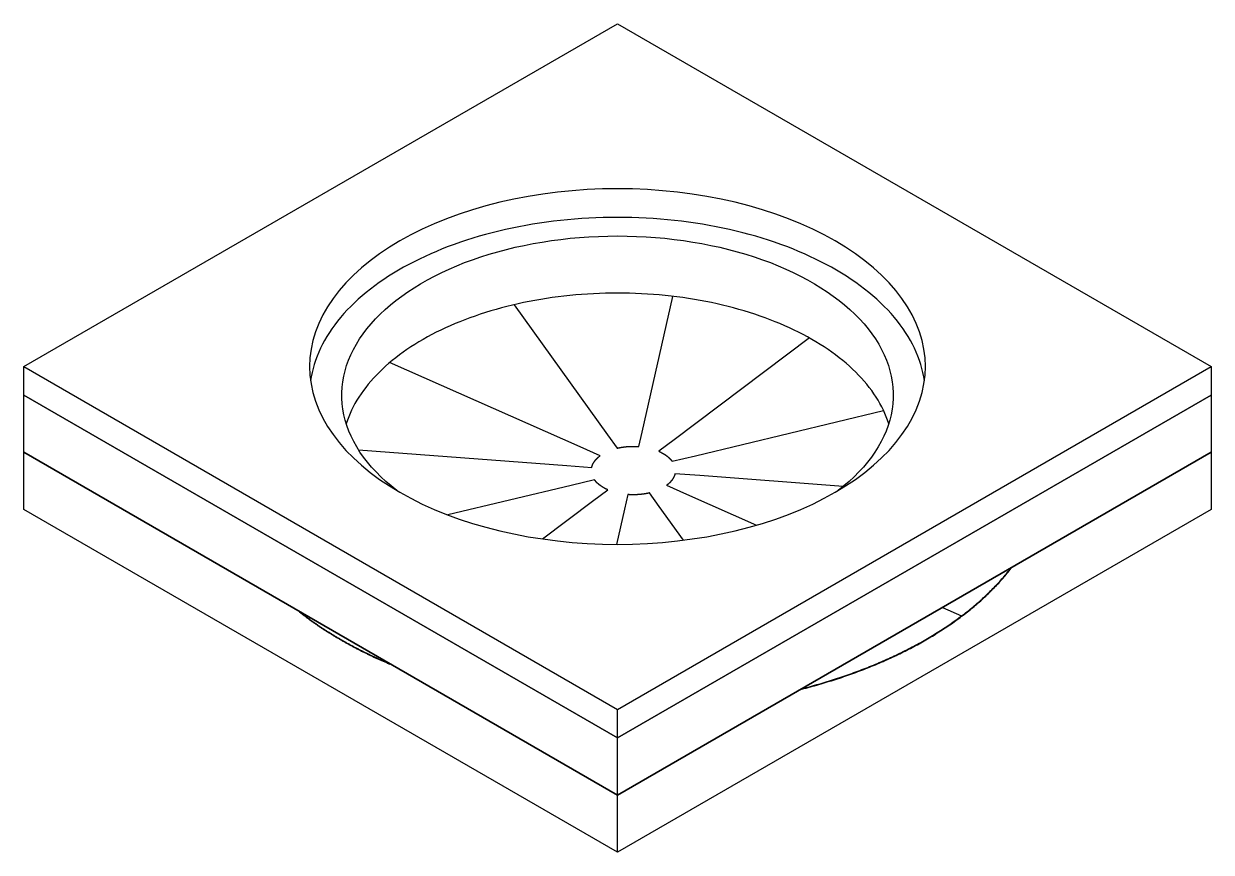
# Model space of a CAD drawing. Extents: x 1 to 11, y 0.5 to 3.9.
# Drawn here: x 8.902 to 11.023, y 0.824 to 2.304 of the extents above; entities that cross this region are included whole.
import ezdxf

# ---------------------------------------------------------------- set-up
doc = ezdxf.new("R2010")
doc.units = 0
doc.layers.get('0').update_dxf_attribs({"linetype": 'CONTINUOUS'})

msp = doc.modelspace()

# ---------------------------------------------------------------- linework, layer by layer
at = {"color": 0, "linetype": 'CONTINUOUS', "extrusion": (1e-16, 0.816497, 0.57735)}
for p, q in [((8.902, 1.6918), (9.9626, 2.3042)), ((9.9626, 2.3042), (11.0233, 1.6918)), ((10.0065, 1.5747), (10.0617, 1.8172)), ((9.7781, 1.8023), (9.945, 1.57)), ((10.3054, 1.7429), (10.0639, 1.561)), ((9.8957, 1.5482), (9.5556, 1.6988)), ((8.902, 1.6918), (9.9626, 1.0794)), ((8.902, 1.6408), (8.902, 1.6918)), ((9.9626, 1.0794), (11.0233, 1.6918)), ((11.0233, 1.6918), (11.0233, 1.6408)), ((8.902, 1.6408), (9.9626, 1.0284)), ((8.902, 1.5387), (8.902, 1.6408)), ((9.9626, 1.0284), (8.902, 1.6408)), ((9.9626, 1.0284), (11.0233, 1.6408)), ((11.0233, 1.6408), (9.9626, 1.0284)), ((11.0233, 1.6408), (11.0233, 1.5387)), ((10.1018, 1.5326), (10.438, 1.6131)), ((9.945, 1.57), (9.9622, 1.546)), ((10.0007, 1.549), (10.0065, 1.5747)), ((10.0639, 1.561), (10.0366, 1.5404)), ((9.9626, 0.9263), (8.902, 1.5387)), ((8.902, 1.5387), (9.9626, 0.9263)), ((8.902, 1.4366), (8.902, 1.5387)), ((9.5, 1.5433), (9.8719, 1.5151)), ((9.9314, 1.5324), (9.8957, 1.5482)), ((11.0233, 1.5387), (9.9626, 0.9263)), ((9.9626, 0.9263), (11.0233, 1.5387)), ((10.0602, 1.5226), (10.1018, 1.5326)), ((11.0233, 1.5387), (11.0233, 1.4366)), ((9.8719, 1.5151), (9.9166, 1.5117)), ((9.9216, 1.4894), (9.8801, 1.4795)), ((10.1099, 1.497), (10.0653, 1.5004)), ((10.366, 1.4776), (10.1099, 1.497)), ((9.8801, 1.4795), (9.6597, 1.4267)), ((9.9179, 1.4511), (9.9453, 1.4717)), ((10.0369, 1.442), (10.0196, 1.466)), ((10.0504, 1.4797), (10.0861, 1.4639)), ((10.0861, 1.4639), (10.2112, 1.4085)), ((9.8286, 1.3838), (9.9179, 1.4511)), ((9.9812, 1.4631), (9.9753, 1.4373)), ((9.9626, 0.8243), (8.902, 1.4366)), ((9.9753, 1.4373), (9.9609, 1.3742)), ((11.0233, 1.4366), (9.9626, 0.8243)), ((10.0803, 1.3816), (10.0369, 1.442)), ((10.5432, 1.2615), (10.5773, 1.2464)), ((10.5773, 1.2456), (10.5773, 1.2464)), ((9.5413, 1.1675), (9.5429, 1.1687)), ((9.5413, 1.1667), (9.5413, 1.1675)), ((9.9626, 1.0284), (9.9626, 1.0794)), ((9.9626, 0.9263), (9.9626, 1.0284)), ((9.9626, 0.8243), (9.9626, 0.9263))]:
    msp.add_line(p, q, dxfattribs=at)
at = {"color": 0, "linetype": 'CONTINUOUS'}
for points in [[(10.3515, 1.4672, 0), (10.3702, 1.4785, 0), (10.3878, 1.4903, 0), (10.4044, 1.5026, 0), (10.4199, 1.5154, 0), (10.4344, 1.5285, 0), (10.4477, 1.5421, 0), (10.4598, 1.556, 0), (10.4708, 1.5703, 0), (10.4805, 1.5848, 0), (10.489, 1.5996, 0), (10.4962, 1.6146, 0), (10.5021, 1.6298, 0), (10.5067, 1.6452, 0), (10.51, 1.6607, 0), (10.512, 1.6762, 0), (10.5126, 1.6918, 0), (10.512, 1.7074, 0), (10.51, 1.7229, 0), (10.5067, 1.7384, 0), (10.5021, 1.7537, 0), (10.4962, 1.7689, 0), (10.489, 1.784, 0), (10.4805, 1.7988, 0), (10.4708, 1.8133, 0), (10.4598, 1.8276, 0), (10.4477, 1.8415, 0), (10.4344, 1.855, 0), (10.4199, 1.8682, 0), (10.4044, 1.8809, 0), (10.3878, 1.8932, 0), (10.3702, 1.905, 0), (10.3515, 1.9163, 0), (10.332, 1.9271, 0), (10.3116, 1.9372, 0), (10.2903, 1.9468, 0), (10.2682, 1.9558, 0), (10.2454, 1.9642, 0), (10.2219, 1.9718, 0), (10.1978, 1.9788, 0), (10.1731, 1.9852, 0), (10.1479, 1.9908, 0), (10.1223, 1.9957, 0), (10.0963, 1.9998, 0), (10.0699, 2.0032, 0), (10.0433, 2.0059, 0), (10.0165, 2.0078, 0), (9.9896, 2.009, 0), (9.9626, 2.0093, 0), (9.9357, 2.009, 0), (9.9087, 2.0078, 0), (9.8819, 2.0059, 0), (9.8553, 2.0032, 0), (9.829, 1.9998, 0), (9.803, 1.9957, 0), (9.7774, 1.9908, 0), (9.7522, 1.9852, 0), (9.7275, 1.9788, 0), (9.7034, 1.9718, 0), (9.6799, 1.9642, 0), (9.6571, 1.9558, 0), (9.635, 1.9468, 0), (9.6137, 1.9372, 0), (9.5933, 1.9271, 0), (9.5737, 1.9163, 0), (9.5551, 1.905, 0), (9.5375, 1.8932, 0), (9.5209, 1.8809, 0), (9.5053, 1.8682, 0), (9.4909, 1.855, 0), (9.4776, 1.8415, 0), (9.4654, 1.8276, 0), (9.4545, 1.8133, 0), (9.4448, 1.7988, 0), (9.4363, 1.784, 0), (9.4291, 1.7689, 0), (9.4232, 1.7537, 0), (9.4186, 1.7384, 0), (9.4153, 1.7229, 0), (9.4133, 1.7074, 0), (9.4126, 1.6918, 0), (9.4133, 1.6762, 0), (9.4153, 1.6607, 0), (9.4186, 1.6452, 0), (9.4232, 1.6298, 0), (9.4291, 1.6146, 0), (9.4363, 1.5996, 0), (9.4448, 1.5848, 0), (9.4545, 1.5703, 0), (9.4654, 1.556, 0), (9.4776, 1.5421, 0), (9.4909, 1.5285, 0), (9.5053, 1.5154, 0), (9.5209, 1.5026, 0), (9.5375, 1.4903, 0), (9.5551, 1.4785, 0), (9.5737, 1.4672, 0), (9.5933, 1.4565, 0), (9.6137, 1.4463, 0), (9.635, 1.4367, 0), (9.6571, 1.4278, 0), (9.6799, 1.4194, 0), (9.7034, 1.4117, 0), (9.7275, 1.4047, 0), (9.7522, 1.3984, 0), (9.7774, 1.3928, 0), (9.803, 1.3879, 0), (9.829, 1.3838, 0), (9.8553, 1.3803, 0), (9.8819, 1.3777, 0), (9.9087, 1.3758, 0), (9.9357, 1.3746, 0), (9.9626, 1.3742, 0), (9.9896, 1.3746, 0), (10.0165, 1.3758, 0), (10.0433, 1.3777, 0), (10.0699, 1.3803, 0), (10.0963, 1.3838, 0), (10.1223, 1.3879, 0), (10.1479, 1.3928, 0), (10.1731, 1.3984, 0), (10.1978, 1.4047, 0), (10.2219, 1.4117, 0), (10.2454, 1.4194, 0), (10.2682, 1.4278, 0), (10.2903, 1.4367, 0), (10.3116, 1.4463, 0), (10.332, 1.4565, 0), (10.3515, 1.4672, 0)], [(10.5109, 1.6663, 0), (10.5097, 1.6736, 0), (10.5082, 1.681, 0), (10.5064, 1.6883, 0), (10.5044, 1.6956, 0), (10.502, 1.7029, 0), (10.4994, 1.7101, 0), (10.4964, 1.7173, 0), (10.4932, 1.7245, 0), (10.4897, 1.7316, 0), (10.4859, 1.7386, 0), (10.4818, 1.7456, 0), (10.4774, 1.7526, 0), (10.4728, 1.7595, 0), (10.4678, 1.7663, 0), (10.4626, 1.7731, 0), (10.4572, 1.7797, 0), (10.4514, 1.7864, 0), (10.4454, 1.7929, 0), (10.4391, 1.7993, 0), (10.4326, 1.8057, 0), (10.4258, 1.812, 0), (10.4188, 1.8181, 0), (10.4115, 1.8242, 0), (10.404, 1.8302, 0), (10.3963, 1.8361, 0), (10.3883, 1.8419, 0), (10.38, 1.8475, 0), (10.3716, 1.8531, 0), (10.3629, 1.8585, 0), (10.354, 1.8639, 0), (10.3449, 1.8691, 0), (10.3356, 1.8741, 0), (10.3261, 1.8791, 0), (10.3164, 1.8839, 0), (10.3065, 1.8886, 0), (10.2964, 1.8932, 0), (10.2861, 1.8976, 0), (10.2757, 1.9019, 0), (10.265, 1.906, 0), (10.2543, 1.91, 0), (10.2433, 1.9138, 0), (10.2322, 1.9175, 0), (10.221, 1.9211, 0), (10.2096, 1.9245, 0), (10.1981, 1.9277, 0), (10.1865, 1.9308, 0), (10.1747, 1.9337, 0), (10.1629, 1.9365, 0), (10.1509, 1.9391, 0), (10.1388, 1.9416, 0), (10.1266, 1.9439, 0), (10.1143, 1.946, 0), (10.102, 1.9479, 0), (10.0896, 1.9497, 0), (10.0771, 1.9513, 0), (10.0645, 1.9528, 0), (10.0519, 1.9541, 0), (10.0392, 1.9552, 0), (10.0265, 1.9562, 0), (10.0138, 1.9569, 0), (10.001, 1.9575, 0), (9.9882, 1.958, 0), (9.9754, 1.9582, 0), (9.9626, 1.9583, 0), (9.9498, 1.9582, 0), (9.937, 1.958, 0), (9.9242, 1.9575, 0), (9.9115, 1.9569, 0), (9.8987, 1.9562, 0), (9.886, 1.9552, 0), (9.8734, 1.9541, 0), (9.8608, 1.9528, 0), (9.8482, 1.9513, 0), (9.8357, 1.9497, 0), (9.8233, 1.9479, 0), (9.8109, 1.946, 0), (9.7987, 1.9439, 0), (9.7865, 1.9416, 0), (9.7744, 1.9391, 0), (9.7624, 1.9365, 0), (9.7506, 1.9337, 0), (9.7388, 1.9308, 0), (9.7271, 1.9277, 0), (9.7156, 1.9245, 0), (9.7043, 1.9211, 0), (9.693, 1.9175, 0), (9.6819, 1.9138, 0), (9.671, 1.91, 0), (9.6602, 1.906, 0), (9.6496, 1.9019, 0), (9.6392, 1.8976, 0), (9.6289, 1.8932, 0), (9.6188, 1.8886, 0), (9.6089, 1.8839, 0), (9.5992, 1.8791, 0), (9.5897, 1.8741, 0), (9.5804, 1.8691, 0), (9.5713, 1.8639, 0), (9.5624, 1.8585, 0), (9.5537, 1.8531, 0), (9.5452, 1.8475, 0), (9.537, 1.8419, 0), (9.529, 1.8361, 0), (9.5213, 1.8302, 0), (9.5137, 1.8242, 0), (9.5065, 1.8181, 0), (9.4994, 1.812, 0), (9.4926, 1.8057, 0), (9.4861, 1.7993, 0), (9.4799, 1.7929, 0), (9.4739, 1.7864, 0), (9.4681, 1.7797, 0), (9.4627, 1.7731, 0), (9.4574, 1.7663, 0), (9.4525, 1.7595, 0), (9.4479, 1.7526, 0), (9.4435, 1.7456, 0), (9.4394, 1.7386, 0), (9.4356, 1.7316, 0), (9.4321, 1.7245, 0), (9.4289, 1.7173, 0), (9.4259, 1.7101, 0), (9.4233, 1.7029, 0), (9.4209, 1.6956, 0), (9.4188, 1.6883, 0), (9.4171, 1.681, 0), (9.4156, 1.6736, 0), (9.4144, 1.6663, 0)], [(9.5682, 1.4705, 0), (9.5582, 1.4785, 0), (9.5488, 1.4866, 0), (9.5398, 1.495, 0), (9.5313, 1.5035, 0), (9.5233, 1.5122, 0), (9.5159, 1.5211, 0), (9.509, 1.53, 0), (9.5026, 1.5392, 0), (9.4968, 1.5484, 0), (9.4916, 1.5577, 0), (9.4869, 1.5672, 0), (9.4828, 1.5767, 0), (9.4792, 1.5863, 0), (9.4763, 1.596, 0), (9.4739, 1.6058, 0), (9.4721, 1.6155, 0), (9.4709, 1.6254, 0), (9.4702, 1.6352, 0), (9.4702, 1.645, 0), (9.4707, 1.6548, 0), (9.4719, 1.6646, 0), (9.4736, 1.6744, 0), (9.4759, 1.6842, 0), (9.4788, 1.6939, 0), (9.4823, 1.7035, 0), (9.4863, 1.713, 0), (9.4909, 1.7225, 0), (9.4961, 1.7318, 0), (9.5018, 1.7411, 0), (9.5081, 1.7502, 0), (9.5149, 1.7592, 0), (9.5223, 1.7681, 0), (9.5302, 1.7768, 0), (9.5386, 1.7854, 0), (9.5475, 1.7937, 0), (9.5569, 1.8019, 0), (9.5668, 1.8099, 0), (9.5772, 1.8177, 0), (9.588, 1.8253, 0), (9.5993, 1.8327, 0), (9.611, 1.8398, 0), (9.6231, 1.8467, 0), (9.6357, 1.8534, 0), (9.6486, 1.8598, 0), (9.6619, 1.8659, 0), (9.6755, 1.8718, 0), (9.6895, 1.8774, 0), (9.7039, 1.8827, 0), (9.7185, 1.8877, 0), (9.7334, 1.8924, 0), (9.7486, 1.8969, 0), (9.7641, 1.901, 0), (9.7798, 1.9048, 0), (9.7957, 1.9083, 0), (9.8118, 1.9114, 0), (9.8281, 1.9143, 0), (9.8446, 1.9168, 0), (9.8612, 1.919, 0), (9.8779, 1.9209, 0), (9.8947, 1.9224, 0), (9.9116, 1.9236, 0), (9.9286, 1.9244, 0), (9.9456, 1.9249, 0), (9.9626, 1.9251, 0), (9.9797, 1.9249, 0), (9.9967, 1.9244, 0), (10.0136, 1.9236, 0), (10.0305, 1.9224, 0), (10.0474, 1.9209, 0), (10.0641, 1.919, 0), (10.0807, 1.9168, 0), (10.0971, 1.9143, 0), (10.1134, 1.9114, 0), (10.1295, 1.9083, 0), (10.1455, 1.9048, 0), (10.1612, 1.901, 0), (10.1766, 1.8969, 0), (10.1918, 1.8924, 0), (10.2068, 1.8877, 0), (10.2214, 1.8827, 0), (10.2357, 1.8774, 0), (10.2497, 1.8718, 0), (10.2634, 1.8659, 0), (10.2767, 1.8598, 0), (10.2896, 1.8534, 0), (10.3022, 1.8467, 0), (10.3143, 1.8398, 0), (10.326, 1.8327, 0), (10.3373, 1.8253, 0), (10.3481, 1.8177, 0), (10.3585, 1.8099, 0), (10.3684, 1.8019, 0), (10.3778, 1.7937, 0), (10.3867, 1.7854, 0), (10.3951, 1.7768, 0), (10.403, 1.7681, 0), (10.4103, 1.7592, 0), (10.4172, 1.7502, 0), (10.4234, 1.7411, 0), (10.4292, 1.7318, 0), (10.4344, 1.7225, 0), (10.439, 1.713, 0), (10.443, 1.7035, 0), (10.4465, 1.6939, 0), (10.4494, 1.6842, 0), (10.4517, 1.6744, 0), (10.4534, 1.6646, 0), (10.4545, 1.6548, 0), (10.4551, 1.645, 0), (10.455, 1.6352, 0), (10.4544, 1.6254, 0), (10.4532, 1.6155, 0), (10.4514, 1.6058, 0), (10.449, 1.596, 0), (10.446, 1.5863, 0), (10.4425, 1.5767, 0), (10.4384, 1.5672, 0), (10.4337, 1.5577, 0), (10.4284, 1.5484, 0), (10.4226, 1.5392, 0), (10.4163, 1.53, 0), (10.4094, 1.5211, 0), (10.4019, 1.5122, 0), (10.394, 1.5035, 0), (10.3855, 1.495, 0), (10.3765, 1.4866, 0), (10.367, 1.4785, 0), (10.3571, 1.4705, 0)], [(10.4471, 1.5897, 0), (10.4451, 1.5958, 0), (10.4428, 1.6018, 0), (10.4404, 1.6078, 0), (10.4376, 1.6138, 0), (10.4347, 1.6198, 0), (10.4315, 1.6257, 0), (10.4282, 1.6315, 0), (10.4246, 1.6373, 0), (10.4207, 1.6431, 0), (10.4167, 1.6488, 0), (10.4125, 1.6545, 0), (10.408, 1.6601, 0), (10.4033, 1.6657, 0), (10.3984, 1.6711, 0), (10.3933, 1.6766, 0), (10.3881, 1.682, 0), (10.3826, 1.6873, 0), (10.3769, 1.6925, 0), (10.371, 1.6977, 0), (10.3649, 1.7027, 0), (10.3587, 1.7077, 0), (10.3522, 1.7127, 0), (10.3456, 1.7175, 0), (10.3387, 1.7223, 0), (10.3317, 1.7269, 0), (10.3246, 1.7315, 0), (10.3172, 1.736, 0), (10.3097, 1.7404, 0), (10.3021, 1.7447, 0), (10.2942, 1.7489, 0), (10.2862, 1.753, 0), (10.2781, 1.7571, 0), (10.2698, 1.761, 0), (10.2614, 1.7648, 0), (10.2528, 1.7685, 0), (10.2441, 1.772, 0), (10.2352, 1.7755, 0), (10.2263, 1.7789, 0), (10.2172, 1.7821, 0), (10.2079, 1.7853, 0), (10.1986, 1.7883, 0), (10.1892, 1.7912, 0), (10.1796, 1.794, 0), (10.17, 1.7966, 0), (10.1602, 1.7992, 0), (10.1504, 1.8016, 0), (10.1404, 1.8039, 0), (10.1304, 1.806, 0), (10.1203, 1.8081, 0), (10.1101, 1.81, 0), (10.0999, 1.8118, 0), (10.0896, 1.8134, 0), (10.0792, 1.815, 0), (10.0688, 1.8164, 0), (10.0583, 1.8176, 0), (10.0478, 1.8188, 0), (10.0372, 1.8198, 0), (10.0267, 1.8206, 0), (10.016, 1.8214, 0), (10.0054, 1.822, 0), (9.9947, 1.8224, 0), (9.984, 1.8228, 0), (9.9733, 1.823, 0), (9.9626, 1.823, 0), (9.9519, 1.823, 0), (9.9413, 1.8228, 0), (9.9306, 1.8224, 0), (9.9199, 1.822, 0), (9.9093, 1.8214, 0), (9.8986, 1.8206, 0), (9.888, 1.8198, 0), (9.8775, 1.8188, 0), (9.867, 1.8176, 0), (9.8565, 1.8164, 0), (9.8461, 1.815, 0), (9.8357, 1.8134, 0), (9.8254, 1.8118, 0), (9.8151, 1.81, 0), (9.805, 1.8081, 0), (9.7949, 1.806, 0), (9.7849, 1.8039, 0), (9.7749, 1.8016, 0), (9.7651, 1.7992, 0), (9.7553, 1.7966, 0), (9.7457, 1.794, 0), (9.7361, 1.7912, 0), (9.7267, 1.7883, 0), (9.7173, 1.7853, 0), (9.7081, 1.7821, 0), (9.699, 1.7789, 0), (9.69, 1.7755, 0), (9.6812, 1.772, 0), (9.6725, 1.7685, 0), (9.6639, 1.7648, 0), (9.6555, 1.761, 0), (9.6472, 1.7571, 0), (9.639, 1.753, 0), (9.6311, 1.7489, 0), (9.6232, 1.7447, 0), (9.6156, 1.7404, 0), (9.608, 1.736, 0), (9.6007, 1.7315, 0), (9.5935, 1.7269, 0), (9.5865, 1.7223, 0), (9.5797, 1.7175, 0), (9.5731, 1.7127, 0), (9.5666, 1.7077, 0), (9.5604, 1.7027, 0), (9.5543, 1.6977, 0), (9.5484, 1.6925, 0), (9.5427, 1.6873, 0), (9.5372, 1.682, 0), (9.5319, 1.6766, 0), (9.5268, 1.6711, 0), (9.522, 1.6657, 0), (9.5173, 1.6601, 0), (9.5128, 1.6545, 0), (9.5086, 1.6488, 0), (9.5045, 1.6431, 0), (9.5007, 1.6373, 0), (9.4971, 1.6315, 0), (9.4937, 1.6257, 0), (9.4906, 1.6198, 0), (9.4876, 1.6138, 0), (9.4849, 1.6078, 0), (9.4824, 1.6018, 0), (9.4802, 1.5958, 0), (9.4781, 1.5897, 0)], [(9.9622, 1.546, 0), (9.9625, 1.5461, 0), (9.9628, 1.5462, 0), (9.9631, 1.5462, 0), (9.9633, 1.5463, 0), (9.9636, 1.5464, 0), (9.9639, 1.5464, 0), (9.9642, 1.5465, 0), (9.9645, 1.5466, 0), (9.9648, 1.5466, 0), (9.965, 1.5467, 0), (9.9653, 1.5467, 0), (9.9656, 1.5468, 0), (9.9659, 1.5469, 0), (9.9662, 1.5469, 0), (9.9665, 1.547, 0), (9.9668, 1.547, 0), (9.9671, 1.5471, 0), (9.9674, 1.5471, 0), (9.9677, 1.5472, 0), (9.968, 1.5473, 0), (9.9682, 1.5473, 0), (9.9685, 1.5474, 0), (9.9688, 1.5474, 0), (9.9691, 1.5475, 0), (9.9694, 1.5475, 0), (9.9697, 1.5476, 0), (9.97, 1.5476, 0), (9.9703, 1.5477, 0), (9.9706, 1.5477, 0), (9.9709, 1.5478, 0), (9.9712, 1.5478, 0), (9.9715, 1.5479, 0), (9.9718, 1.5479, 0), (9.9721, 1.5479, 0), (9.9724, 1.548, 0), (9.9727, 1.548, 0), (9.973, 1.5481, 0), (9.9733, 1.5481, 0), (9.9736, 1.5482, 0), (9.9739, 1.5482, 0), (9.9742, 1.5482, 0), (9.9745, 1.5483, 0), (9.9748, 1.5483, 0), (9.9751, 1.5484, 0), (9.9754, 1.5484, 0), (9.9757, 1.5484, 0), (9.976, 1.5485, 0), (9.9763, 1.5485, 0), (9.9766, 1.5485, 0), (9.9769, 1.5486, 0), (9.9772, 1.5486, 0), (9.9775, 1.5486, 0), (9.9778, 1.5487, 0), (9.9781, 1.5487, 0), (9.9784, 1.5487, 0), (9.9787, 1.5488, 0), (9.979, 1.5488, 0), (9.9793, 1.5488, 0), (9.9796, 1.5488, 0), (9.9799, 1.5489, 0), (9.9802, 1.5489, 0), (9.9805, 1.5489, 0), (9.9808, 1.5489, 0), (9.9811, 1.549, 0), (9.9814, 1.549, 0), (9.9817, 1.549, 0), (9.982, 1.549, 0), (9.9823, 1.5491, 0), (9.9826, 1.5491, 0), (9.9829, 1.5491, 0), (9.9832, 1.5491, 0), (9.9835, 1.5491, 0), (9.9839, 1.5491, 0), (9.9842, 1.5492, 0), (9.9845, 1.5492, 0), (9.9848, 1.5492, 0), (9.9851, 1.5492, 0), (9.9854, 1.5492, 0), (9.9857, 1.5492, 0), (9.986, 1.5492, 0), (9.9863, 1.5493, 0), (9.9866, 1.5493, 0), (9.9869, 1.5493, 0), (9.9872, 1.5493, 0), (9.9875, 1.5493, 0), (9.9878, 1.5493, 0), (9.9881, 1.5493, 0), (9.9884, 1.5493, 0), (9.9887, 1.5493, 0), (9.9891, 1.5493, 0), (9.9894, 1.5493, 0), (9.9897, 1.5493, 0), (9.99, 1.5493, 0), (9.9903, 1.5493, 0), (9.9906, 1.5493, 0), (9.9909, 1.5493, 0), (9.9912, 1.5493, 0), (9.9915, 1.5493, 0), (9.9918, 1.5493, 0), (9.9921, 1.5493, 0), (9.9924, 1.5493, 0), (9.9927, 1.5493, 0), (9.993, 1.5493, 0), (9.9933, 1.5493, 0), (9.9937, 1.5493, 0), (9.994, 1.5493, 0), (9.9943, 1.5493, 0), (9.9946, 1.5493, 0), (9.9949, 1.5493, 0), (9.9952, 1.5493, 0), (9.9955, 1.5493, 0), (9.9958, 1.5492, 0), (9.9961, 1.5492, 0), (9.9964, 1.5492, 0), (9.9967, 1.5492, 0), (9.997, 1.5492, 0), (9.9973, 1.5492, 0), (9.9976, 1.5492, 0), (9.9979, 1.5491, 0), (9.9983, 1.5491, 0), (9.9985, 1.5491, 0), (9.9989, 1.5491, 0), (9.9992, 1.5491, 0), (9.9995, 1.5491, 0), (9.9998, 1.549, 0), (10.0001, 1.549, 0), (10.0004, 1.549, 0), (10.0007, 1.549, 0)], [(9.9166, 1.5117, 0), (9.9166, 1.5118, 0), (9.9166, 1.512, 0), (9.9167, 1.5122, 0), (9.9167, 1.5124, 0), (9.9168, 1.5126, 0), (9.9168, 1.5127, 0), (9.9169, 1.5129, 0), (9.9169, 1.5131, 0), (9.917, 1.5132, 0), (9.917, 1.5134, 0), (9.9171, 1.5136, 0), (9.9171, 1.5138, 0), (9.9172, 1.5139, 0), (9.9172, 1.5141, 0), (9.9173, 1.5143, 0), (9.9174, 1.5145, 0), (9.9174, 1.5146, 0), (9.9175, 1.5148, 0), (9.9175, 1.515, 0), (9.9176, 1.5152, 0), (9.9177, 1.5153, 0), (9.9177, 1.5155, 0), (9.9178, 1.5157, 0), (9.9179, 1.5158, 0), (9.9179, 1.516, 0), (9.918, 1.5162, 0), (9.9181, 1.5164, 0), (9.9182, 1.5165, 0), (9.9182, 1.5167, 0), (9.9183, 1.5169, 0), (9.9184, 1.5171, 0), (9.9185, 1.5172, 0), (9.9185, 1.5174, 0), (9.9186, 1.5176, 0), (9.9187, 1.5177, 0), (9.9188, 1.5179, 0), (9.9189, 1.5181, 0), (9.919, 1.5183, 0), (9.9191, 1.5184, 0), (9.9191, 1.5186, 0), (9.9192, 1.5188, 0), (9.9193, 1.5189, 0), (9.9194, 1.5191, 0), (9.9195, 1.5193, 0), (9.9196, 1.5194, 0), (9.9197, 1.5196, 0), (9.9198, 1.5198, 0), (9.9199, 1.5199, 0), (9.92, 1.5201, 0), (9.9201, 1.5203, 0), (9.9202, 1.5204, 0), (9.9203, 1.5206, 0), (9.9204, 1.5208, 0), (9.9205, 1.5209, 0), (9.9206, 1.5211, 0), (9.9207, 1.5213, 0), (9.9208, 1.5214, 0), (9.9209, 1.5216, 0), (9.921, 1.5218, 0), (9.9212, 1.5219, 0), (9.9213, 1.5221, 0), (9.9214, 1.5223, 0), (9.9215, 1.5224, 0), (9.9216, 1.5226, 0), (9.9217, 1.5228, 0), (9.9219, 1.5229, 0), (9.922, 1.5231, 0), (9.9221, 1.5232, 0), (9.9222, 1.5234, 0), (9.9223, 1.5236, 0), (9.9225, 1.5237, 0), (9.9226, 1.5239, 0), (9.9227, 1.524, 0), (9.9229, 1.5242, 0), (9.923, 1.5244, 0), (9.9231, 1.5245, 0), (9.9232, 1.5247, 0), (9.9234, 1.5249, 0), (9.9235, 1.525, 0), (9.9236, 1.5252, 0), (9.9238, 1.5253, 0), (9.9239, 1.5255, 0), (9.9241, 1.5256, 0), (9.9242, 1.5258, 0), (9.9243, 1.526, 0), (9.9245, 1.5261, 0), (9.9246, 1.5263, 0), (9.9248, 1.5264, 0), (9.9249, 1.5266, 0), (9.9251, 1.5267, 0), (9.9252, 1.5269, 0), (9.9253, 1.5271, 0), (9.9255, 1.5272, 0), (9.9256, 1.5274, 0), (9.9258, 1.5275, 0), (9.926, 1.5277, 0), (9.9261, 1.5278, 0), (9.9263, 1.528, 0), (9.9264, 1.5281, 0), (9.9266, 1.5283, 0), (9.9267, 1.5284, 0), (9.9269, 1.5286, 0), (9.9271, 1.5287, 0), (9.9272, 1.5289, 0), (9.9274, 1.529, 0), (9.9275, 1.5292, 0), (9.9277, 1.5293, 0), (9.9279, 1.5295, 0), (9.928, 1.5296, 0), (9.9282, 1.5298, 0), (9.9284, 1.5299, 0), (9.9285, 1.5301, 0), (9.9287, 1.5302, 0), (9.9289, 1.5304, 0), (9.9291, 1.5305, 0), (9.9292, 1.5307, 0), (9.9294, 1.5308, 0), (9.9296, 1.531, 0), (9.9298, 1.5311, 0), (9.9299, 1.5312, 0), (9.9301, 1.5314, 0), (9.9303, 1.5315, 0), (9.9305, 1.5317, 0), (9.9307, 1.5318, 0), (9.9308, 1.532, 0), (9.931, 1.5321, 0), (9.9312, 1.5322, 0), (9.9314, 1.5324, 0)], [(10.0366, 1.5404, 0), (10.0368, 1.5403, 0), (10.037, 1.5402, 0), (10.0373, 1.5401, 0), (10.0375, 1.54, 0), (10.0378, 1.5398, 0), (10.038, 1.5397, 0), (10.0382, 1.5396, 0), (10.0385, 1.5395, 0), (10.0387, 1.5394, 0), (10.039, 1.5393, 0), (10.0392, 1.5392, 0), (10.0394, 1.5391, 0), (10.0397, 1.539, 0), (10.0399, 1.5388, 0), (10.0401, 1.5387, 0), (10.0404, 1.5386, 0), (10.0406, 1.5385, 0), (10.0408, 1.5384, 0), (10.041, 1.5382, 0), (10.0413, 1.5381, 0), (10.0415, 1.538, 0), (10.0417, 1.5379, 0), (10.0419, 1.5378, 0), (10.0422, 1.5376, 0), (10.0424, 1.5375, 0), (10.0426, 1.5374, 0), (10.0428, 1.5373, 0), (10.0431, 1.5372, 0), (10.0433, 1.537, 0), (10.0435, 1.5369, 0), (10.0437, 1.5368, 0), (10.0439, 1.5367, 0), (10.0442, 1.5365, 0), (10.0444, 1.5364, 0), (10.0446, 1.5363, 0), (10.0448, 1.5362, 0), (10.045, 1.536, 0), (10.0452, 1.5359, 0), (10.0454, 1.5358, 0), (10.0456, 1.5356, 0), (10.0459, 1.5355, 0), (10.0461, 1.5354, 0), (10.0463, 1.5353, 0), (10.0465, 1.5351, 0), (10.0467, 1.535, 0), (10.0469, 1.5349, 0), (10.0471, 1.5347, 0), (10.0473, 1.5346, 0), (10.0475, 1.5345, 0), (10.0477, 1.5343, 0), (10.0479, 1.5342, 0), (10.0481, 1.5341, 0), (10.0483, 1.5339, 0), (10.0485, 1.5338, 0), (10.0487, 1.5336, 0), (10.0489, 1.5335, 0), (10.0491, 1.5334, 0), (10.0493, 1.5332, 0), (10.0495, 1.5331, 0), (10.0497, 1.533, 0), (10.0498, 1.5328, 0), (10.05, 1.5327, 0), (10.0502, 1.5326, 0), (10.0504, 1.5324, 0), (10.0506, 1.5323, 0), (10.0508, 1.5321, 0), (10.051, 1.532, 0), (10.0511, 1.5318, 0), (10.0513, 1.5317, 0), (10.0515, 1.5315, 0), (10.0517, 1.5314, 0), (10.0519, 1.5313, 0), (10.052, 1.5311, 0), (10.0522, 1.531, 0), (10.0524, 1.5308, 0), (10.0526, 1.5307, 0), (10.0528, 1.5305, 0), (10.0529, 1.5304, 0), (10.0531, 1.5303, 0), (10.0533, 1.5301, 0), (10.0534, 1.53, 0), (10.0536, 1.5298, 0), (10.0538, 1.5297, 0), (10.0539, 1.5295, 0), (10.0541, 1.5294, 0), (10.0543, 1.5292, 0), (10.0544, 1.5291, 0), (10.0546, 1.5289, 0), (10.0548, 1.5288, 0), (10.0549, 1.5286, 0), (10.0551, 1.5285, 0), (10.0552, 1.5283, 0), (10.0554, 1.5282, 0), (10.0556, 1.528, 0), (10.0557, 1.5278, 0), (10.0559, 1.5277, 0), (10.056, 1.5275, 0), (10.0562, 1.5274, 0), (10.0563, 1.5272, 0), (10.0565, 1.5271, 0), (10.0566, 1.5269, 0), (10.0568, 1.5268, 0), (10.0569, 1.5266, 0), (10.0571, 1.5265, 0), (10.0572, 1.5263, 0), (10.0573, 1.5261, 0), (10.0575, 1.526, 0), (10.0576, 1.5258, 0), (10.0578, 1.5257, 0), (10.0579, 1.5255, 0), (10.058, 1.5254, 0), (10.0582, 1.5252, 0), (10.0583, 1.525, 0), (10.0584, 1.5249, 0), (10.0586, 1.5247, 0), (10.0587, 1.5246, 0), (10.0588, 1.5244, 0), (10.059, 1.5242, 0), (10.0591, 1.5241, 0), (10.0592, 1.5239, 0), (10.0594, 1.5238, 0), (10.0595, 1.5236, 0), (10.0596, 1.5234, 0), (10.0597, 1.5233, 0), (10.0598, 1.5231, 0), (10.06, 1.5229, 0), (10.0601, 1.5228, 0), (10.0602, 1.5226, 0)], [(9.9453, 1.4717, 0), (9.945, 1.4718, 0), (9.9448, 1.4719, 0), (9.9446, 1.472, 0), (9.9443, 1.4721, 0), (9.9441, 1.4722, 0), (9.9438, 1.4723, 0), (9.9436, 1.4724, 0), (9.9434, 1.4726, 0), (9.9431, 1.4727, 0), (9.9429, 1.4728, 0), (9.9427, 1.4729, 0), (9.9424, 1.473, 0), (9.9422, 1.4731, 0), (9.942, 1.4732, 0), (9.9417, 1.4733, 0), (9.9415, 1.4735, 0), (9.9413, 1.4736, 0), (9.941, 1.4737, 0), (9.9408, 1.4738, 0), (9.9406, 1.4739, 0), (9.9404, 1.4741, 0), (9.9401, 1.4742, 0), (9.9399, 1.4743, 0), (9.9397, 1.4744, 0), (9.9395, 1.4745, 0), (9.9392, 1.4747, 0), (9.939, 1.4748, 0), (9.9388, 1.4749, 0), (9.9386, 1.475, 0), (9.9383, 1.4752, 0), (9.9381, 1.4753, 0), (9.9379, 1.4754, 0), (9.9377, 1.4755, 0), (9.9375, 1.4757, 0), (9.9373, 1.4758, 0), (9.937, 1.4759, 0), (9.9368, 1.476, 0), (9.9366, 1.4762, 0), (9.9364, 1.4763, 0), (9.9362, 1.4764, 0), (9.936, 1.4766, 0), (9.9358, 1.4767, 0), (9.9356, 1.4768, 0), (9.9354, 1.4769, 0), (9.9352, 1.4771, 0), (9.935, 1.4772, 0), (9.9347, 1.4773, 0), (9.9345, 1.4775, 0), (9.9344, 1.4776, 0), (9.9342, 1.4777, 0), (9.9339, 1.4779, 0), (9.9337, 1.478, 0), (9.9336, 1.4781, 0), (9.9334, 1.4783, 0), (9.9332, 1.4784, 0), (9.933, 1.4786, 0), (9.9328, 1.4787, 0), (9.9326, 1.4788, 0), (9.9324, 1.479, 0), (9.9322, 1.4791, 0), (9.932, 1.4792, 0), (9.9318, 1.4794, 0), (9.9316, 1.4795, 0), (9.9314, 1.4797, 0), (9.9313, 1.4798, 0), (9.9311, 1.4799, 0), (9.9309, 1.4801, 0), (9.9307, 1.4802, 0), (9.9305, 1.4804, 0), (9.9303, 1.4805, 0), (9.9301, 1.4807, 0), (9.93, 1.4808, 0), (9.9298, 1.4809, 0), (9.9296, 1.4811, 0), (9.9294, 1.4812, 0), (9.9293, 1.4814, 0), (9.9291, 1.4815, 0), (9.9289, 1.4817, 0), (9.9288, 1.4818, 0), (9.9286, 1.482, 0), (9.9284, 1.4821, 0), (9.9282, 1.4823, 0), (9.9281, 1.4824, 0), (9.9279, 1.4826, 0), (9.9277, 1.4827, 0), (9.9276, 1.4829, 0), (9.9274, 1.483, 0), (9.9272, 1.4832, 0), (9.9271, 1.4833, 0), (9.9269, 1.4835, 0), (9.9268, 1.4836, 0), (9.9266, 1.4838, 0), (9.9265, 1.4839, 0), (9.9263, 1.4841, 0), (9.9261, 1.4842, 0), (9.926, 1.4844, 0), (9.9258, 1.4845, 0), (9.9257, 1.4847, 0), (9.9255, 1.4848, 0), (9.9254, 1.485, 0), (9.9252, 1.4851, 0), (9.9251, 1.4853, 0), (9.9249, 1.4854, 0), (9.9248, 1.4856, 0), (9.9246, 1.4858, 0), (9.9245, 1.4859, 0), (9.9244, 1.4861, 0), (9.9242, 1.4862, 0), (9.9241, 1.4864, 0), (9.9239, 1.4866, 0), (9.9238, 1.4867, 0), (9.9237, 1.4869, 0), (9.9235, 1.487, 0), (9.9234, 1.4872, 0), (9.9233, 1.4873, 0), (9.9231, 1.4875, 0), (9.923, 1.4877, 0), (9.9229, 1.4878, 0), (9.9227, 1.488, 0), (9.9226, 1.4882, 0), (9.9225, 1.4883, 0), (9.9224, 1.4885, 0), (9.9222, 1.4886, 0), (9.9221, 1.4888, 0), (9.922, 1.489, 0), (9.9219, 1.4891, 0), (9.9218, 1.4893, 0), (9.9216, 1.4894, 0)], [(10.0653, 1.5004, 0), (10.0652, 1.5002, 0), (10.0652, 1.5, 0), (10.0652, 1.4999, 0), (10.0651, 1.4997, 0), (10.0651, 1.4995, 0), (10.065, 1.4993, 0), (10.065, 1.4992, 0), (10.0649, 1.499, 0), (10.0649, 1.4988, 0), (10.0648, 1.4987, 0), (10.0648, 1.4985, 0), (10.0647, 1.4983, 0), (10.0647, 1.4981, 0), (10.0646, 1.4979, 0), (10.0645, 1.4978, 0), (10.0645, 1.4976, 0), (10.0644, 1.4974, 0), (10.0644, 1.4972, 0), (10.0643, 1.4971, 0), (10.0642, 1.4969, 0), (10.0642, 1.4967, 0), (10.0641, 1.4966, 0), (10.064, 1.4964, 0), (10.064, 1.4962, 0), (10.0639, 1.496, 0), (10.0638, 1.4959, 0), (10.0638, 1.4957, 0), (10.0637, 1.4955, 0), (10.0636, 1.4953, 0), (10.0635, 1.4952, 0), (10.0635, 1.495, 0), (10.0634, 1.4948, 0), (10.0633, 1.4947, 0), (10.0632, 1.4945, 0), (10.0631, 1.4943, 0), (10.063, 1.4942, 0), (10.063, 1.494, 0), (10.0629, 1.4938, 0), (10.0628, 1.4936, 0), (10.0627, 1.4935, 0), (10.0626, 1.4933, 0), (10.0625, 1.4931, 0), (10.0624, 1.493, 0), (10.0623, 1.4928, 0), (10.0622, 1.4926, 0), (10.0621, 1.4925, 0), (10.062, 1.4923, 0), (10.0619, 1.4921, 0), (10.0618, 1.492, 0), (10.0617, 1.4918, 0), (10.0616, 1.4916, 0), (10.0615, 1.4915, 0), (10.0614, 1.4913, 0), (10.0613, 1.4911, 0), (10.0612, 1.491, 0), (10.0611, 1.4908, 0), (10.061, 1.4906, 0), (10.0609, 1.4905, 0), (10.0608, 1.4903, 0), (10.0607, 1.4901, 0), (10.0606, 1.49, 0), (10.0605, 1.4898, 0), (10.0603, 1.4896, 0), (10.0602, 1.4895, 0), (10.0601, 1.4893, 0), (10.06, 1.4891, 0), (10.0599, 1.489, 0), (10.0597, 1.4888, 0), (10.0596, 1.4887, 0), (10.0595, 1.4885, 0), (10.0594, 1.4883, 0), (10.0592, 1.4882, 0), (10.0591, 1.488, 0), (10.059, 1.4878, 0), (10.0589, 1.4877, 0), (10.0587, 1.4875, 0), (10.0586, 1.4874, 0), (10.0585, 1.4872, 0), (10.0583, 1.487, 0), (10.0582, 1.4869, 0), (10.0581, 1.4867, 0), (10.0579, 1.4866, 0), (10.0578, 1.4864, 0), (10.0576, 1.4863, 0), (10.0575, 1.4861, 0), (10.0574, 1.486, 0), (10.0572, 1.4858, 0), (10.0571, 1.4856, 0), (10.0569, 1.4855, 0), (10.0568, 1.4853, 0), (10.0566, 1.4852, 0), (10.0565, 1.485, 0), (10.0563, 1.4849, 0), (10.0562, 1.4847, 0), (10.056, 1.4846, 0), (10.0559, 1.4844, 0), (10.0557, 1.4842, 0), (10.0556, 1.4841, 0), (10.0554, 1.4839, 0), (10.0553, 1.4838, 0), (10.0551, 1.4836, 0), (10.0549, 1.4835, 0), (10.0548, 1.4833, 0), (10.0546, 1.4832, 0), (10.0545, 1.483, 0), (10.0543, 1.4829, 0), (10.0541, 1.4827, 0), (10.054, 1.4826, 0), (10.0538, 1.4824, 0), (10.0536, 1.4823, 0), (10.0535, 1.4821, 0), (10.0533, 1.482, 0), (10.0531, 1.4818, 0), (10.053, 1.4817, 0), (10.0528, 1.4815, 0), (10.0526, 1.4814, 0), (10.0524, 1.4813, 0), (10.0523, 1.4811, 0), (10.0521, 1.481, 0), (10.0519, 1.4808, 0), (10.0517, 1.4807, 0), (10.0515, 1.4805, 0), (10.0514, 1.4804, 0), (10.0512, 1.4803, 0), (10.051, 1.4801, 0), (10.0508, 1.48, 0), (10.0506, 1.4798, 0), (10.0504, 1.4797, 0)], [(10.0196, 1.466, 0), (10.0194, 1.466, 0), (10.0191, 1.4659, 0), (10.0188, 1.4658, 0), (10.0185, 1.4658, 0), (10.0182, 1.4657, 0), (10.0179, 1.4656, 0), (10.0177, 1.4656, 0), (10.0174, 1.4655, 0), (10.0171, 1.4654, 0), (10.0168, 1.4654, 0), (10.0165, 1.4653, 0), (10.0162, 1.4653, 0), (10.0159, 1.4652, 0), (10.0156, 1.4651, 0), (10.0153, 1.4651, 0), (10.0151, 1.465, 0), (10.0148, 1.465, 0), (10.0145, 1.4649, 0), (10.0142, 1.4649, 0), (10.0139, 1.4648, 0), (10.0136, 1.4648, 0), (10.0133, 1.4647, 0), (10.013, 1.4647, 0), (10.0127, 1.4646, 0), (10.0124, 1.4646, 0), (10.0121, 1.4645, 0), (10.0118, 1.4645, 0), (10.0115, 1.4644, 0), (10.0112, 1.4644, 0), (10.0109, 1.4643, 0), (10.0107, 1.4643, 0), (10.0104, 1.4642, 0), (10.0101, 1.4642, 0), (10.0098, 1.4641, 0), (10.0095, 1.4641, 0), (10.0092, 1.464, 0), (10.0089, 1.464, 0), (10.0086, 1.464, 0), (10.0083, 1.4639, 0), (10.008, 1.4639, 0), (10.0077, 1.4638, 0), (10.0074, 1.4638, 0), (10.0071, 1.4638, 0), (10.0068, 1.4637, 0), (10.0065, 1.4637, 0), (10.0062, 1.4636, 0), (10.0059, 1.4636, 0), (10.0056, 1.4636, 0), (10.0053, 1.4635, 0), (10.005, 1.4635, 0), (10.0047, 1.4635, 0), (10.0044, 1.4634, 0), (10.0041, 1.4634, 0), (10.0038, 1.4634, 0), (10.0035, 1.4633, 0), (10.0032, 1.4633, 0), (10.0029, 1.4633, 0), (10.0026, 1.4633, 0), (10.0023, 1.4632, 0), (10.002, 1.4632, 0), (10.0016, 1.4632, 0), (10.0013, 1.4631, 0), (10.001, 1.4631, 0), (10.0007, 1.4631, 0), (10.0004, 1.4631, 0), (10.0001, 1.4631, 0), (9.9998, 1.463, 0), (9.9995, 1.463, 0), (9.9992, 1.463, 0), (9.9989, 1.463, 0), (9.9986, 1.463, 0), (9.9983, 1.4629, 0), (9.998, 1.4629, 0), (9.9977, 1.4629, 0), (9.9974, 1.4629, 0), (9.9971, 1.4629, 0), (9.9968, 1.4629, 0), (9.9965, 1.4628, 0), (9.9962, 1.4628, 0), (9.9959, 1.4628, 0), (9.9955, 1.4628, 0), (9.9952, 1.4628, 0), (9.9949, 1.4628, 0), (9.9946, 1.4628, 0), (9.9943, 1.4628, 0), (9.994, 1.4628, 0), (9.9937, 1.4628, 0), (9.9934, 1.4628, 0), (9.9931, 1.4627, 0), (9.9928, 1.4627, 0), (9.9925, 1.4627, 0), (9.9922, 1.4627, 0), (9.9919, 1.4627, 0), (9.9916, 1.4627, 0), (9.9913, 1.4627, 0), (9.9909, 1.4627, 0), (9.9906, 1.4627, 0), (9.9903, 1.4627, 0), (9.99, 1.4627, 0), (9.9897, 1.4627, 0), (9.9894, 1.4627, 0), (9.9891, 1.4627, 0), (9.9888, 1.4627, 0), (9.9885, 1.4627, 0), (9.9882, 1.4628, 0), (9.9879, 1.4628, 0), (9.9876, 1.4628, 0), (9.9873, 1.4628, 0), (9.987, 1.4628, 0), (9.9866, 1.4628, 0), (9.9863, 1.4628, 0), (9.986, 1.4628, 0), (9.9857, 1.4628, 0), (9.9854, 1.4628, 0), (9.9851, 1.4629, 0), (9.9848, 1.4629, 0), (9.9845, 1.4629, 0), (9.9842, 1.4629, 0), (9.9839, 1.4629, 0), (9.9836, 1.4629, 0), (9.9833, 1.463, 0), (9.983, 1.463, 0), (9.9827, 1.463, 0), (9.9824, 1.463, 0), (9.9821, 1.463, 0), (9.9818, 1.4631, 0), (9.9815, 1.4631, 0), (9.9812, 1.4631, 0)], [(10.2918, 1.1164, 0), (10.2957, 1.1174, 0), (10.2995, 1.1184, 0), (10.3034, 1.1194, 0), (10.3072, 1.1205, 0), (10.311, 1.1215, 0), (10.3148, 1.1226, 0), (10.3186, 1.1237, 0), (10.3224, 1.1247, 0), (10.3262, 1.1258, 0), (10.3299, 1.1269, 0), (10.3337, 1.1281, 0), (10.3374, 1.1292, 0), (10.3411, 1.1304, 0), (10.3448, 1.1315, 0), (10.3486, 1.1327, 0), (10.3522, 1.1339, 0), (10.3559, 1.1351, 0), (10.3596, 1.1363, 0), (10.3632, 1.1375, 0), (10.3669, 1.1388, 0), (10.3705, 1.14, 0), (10.3741, 1.1413, 0), (10.3777, 1.1425, 0), (10.3813, 1.1438, 0), (10.3849, 1.1451, 0), (10.3885, 1.1464, 0), (10.392, 1.1477, 0), (10.3956, 1.1491, 0), (10.3991, 1.1504, 0), (10.4026, 1.1518, 0), (10.4061, 1.1531, 0), (10.4096, 1.1545, 0), (10.4131, 1.1559, 0), (10.4166, 1.1573, 0), (10.42, 1.1587, 0), (10.4234, 1.1601, 0), (10.4269, 1.1616, 0), (10.4303, 1.163, 0), (10.4337, 1.1645, 0), (10.437, 1.1659, 0), (10.4404, 1.1674, 0), (10.4437, 1.1689, 0), (10.4471, 1.1704, 0), (10.4504, 1.1719, 0), (10.4537, 1.1734, 0), (10.457, 1.175, 0), (10.4602, 1.1765, 0), (10.4635, 1.1781, 0), (10.4667, 1.1796, 0), (10.47, 1.1812, 0), (10.4732, 1.1828, 0), (10.4764, 1.1844, 0), (10.4795, 1.186, 0), (10.4827, 1.1876, 0), (10.4859, 1.1892, 0), (10.489, 1.1909, 0), (10.4921, 1.1925, 0), (10.4952, 1.1942, 0), (10.4983, 1.1959, 0), (10.5013, 1.1975, 0), (10.5044, 1.1992, 0), (10.5074, 1.2009, 0), (10.5104, 1.2026, 0), (10.5134, 1.2044, 0), (10.5164, 1.2061, 0), (10.5194, 1.2078, 0), (10.5223, 1.2096, 0), (10.5252, 1.2113, 0), (10.5282, 1.2131, 0), (10.531, 1.2149, 0), (10.5339, 1.2167, 0), (10.5368, 1.2185, 0), (10.5396, 1.2203, 0), (10.5424, 1.2221, 0), (10.5452, 1.2239, 0), (10.548, 1.2258, 0), (10.5508, 1.2276, 0), (10.5535, 1.2295, 0), (10.5563, 1.2313, 0), (10.559, 1.2332, 0), (10.5617, 1.2351, 0), (10.5643, 1.237, 0), (10.567, 1.2389, 0), (10.5696, 1.2408, 0), (10.5723, 1.2427, 0), (10.5749, 1.2446, 0), (10.5774, 1.2465, 0), (10.58, 1.2485, 0), (10.5825, 1.2504, 0), (10.5851, 1.2524, 0), (10.5876, 1.2543, 0), (10.59, 1.2563, 0), (10.5925, 1.2583, 0), (10.595, 1.2603, 0), (10.5974, 1.2623, 0), (10.5998, 1.2643, 0), (10.6022, 1.2663, 0), (10.6045, 1.2683, 0), (10.6069, 1.2704, 0), (10.6092, 1.2724, 0), (10.6115, 1.2744, 0), (10.6138, 1.2765, 0), (10.6161, 1.2786, 0), (10.6183, 1.2806, 0), (10.6205, 1.2827, 0), (10.6227, 1.2848, 0), (10.6249, 1.2869, 0), (10.6271, 1.289, 0), (10.6292, 1.2911, 0), (10.6313, 1.2932, 0), (10.6334, 1.2953, 0), (10.6355, 1.2974, 0), (10.6375, 1.2995, 0), (10.6396, 1.3017, 0), (10.6416, 1.3038, 0), (10.6436, 1.306, 0), (10.6456, 1.3081, 0), (10.6475, 1.3103, 0), (10.6494, 1.3125, 0), (10.6513, 1.3147, 0), (10.6532, 1.3168, 0), (10.6551, 1.319, 0), (10.6569, 1.3212, 0), (10.6587, 1.3234, 0), (10.6605, 1.3256, 0), (10.6623, 1.3278, 0), (10.6641, 1.3301, 0), (10.6658, 1.3323, 0)], [(10.2918, 1.1156, 0), (10.2957, 1.1166, 0), (10.2995, 1.1176, 0), (10.3034, 1.1186, 0), (10.3072, 1.1197, 0), (10.311, 1.1207, 0), (10.3148, 1.1218, 0), (10.3186, 1.1228, 0), (10.3224, 1.1239, 0), (10.3262, 1.125, 0), (10.3299, 1.1261, 0), (10.3337, 1.1273, 0), (10.3374, 1.1284, 0), (10.3411, 1.1296, 0), (10.3448, 1.1307, 0), (10.3486, 1.1319, 0), (10.3522, 1.1331, 0), (10.3559, 1.1343, 0), (10.3596, 1.1355, 0), (10.3632, 1.1367, 0), (10.3669, 1.1379, 0), (10.3705, 1.1392, 0), (10.3741, 1.1404, 0), (10.3777, 1.1417, 0), (10.3813, 1.143, 0), (10.3849, 1.1443, 0), (10.3885, 1.1456, 0), (10.392, 1.1469, 0), (10.3956, 1.1482, 0), (10.3991, 1.1496, 0), (10.4026, 1.1509, 0), (10.4061, 1.1523, 0), (10.4096, 1.1537, 0), (10.4131, 1.1551, 0), (10.4166, 1.1565, 0), (10.42, 1.1579, 0), (10.4234, 1.1593, 0), (10.4269, 1.1607, 0), (10.4303, 1.1622, 0), (10.4337, 1.1637, 0), (10.437, 1.1651, 0), (10.4404, 1.1666, 0), (10.4437, 1.1681, 0), (10.4471, 1.1696, 0), (10.4504, 1.1711, 0), (10.4537, 1.1726, 0), (10.457, 1.1742, 0), (10.4602, 1.1757, 0), (10.4635, 1.1772, 0), (10.4667, 1.1788, 0), (10.47, 1.1804, 0), (10.4732, 1.182, 0), (10.4764, 1.1836, 0), (10.4795, 1.1852, 0), (10.4827, 1.1868, 0), (10.4859, 1.1884, 0), (10.489, 1.1901, 0), (10.4921, 1.1917, 0), (10.4952, 1.1934, 0), (10.4983, 1.195, 0), (10.5013, 1.1967, 0), (10.5044, 1.1984, 0), (10.5074, 1.2001, 0), (10.5104, 1.2018, 0), (10.5134, 1.2035, 0), (10.5164, 1.2053, 0), (10.5194, 1.207, 0), (10.5223, 1.2088, 0), (10.5252, 1.2105, 0), (10.5282, 1.2123, 0), (10.531, 1.2141, 0), (10.5339, 1.2159, 0), (10.5368, 1.2177, 0), (10.5396, 1.2195, 0), (10.5424, 1.2213, 0), (10.5452, 1.2231, 0), (10.548, 1.2249, 0), (10.5508, 1.2268, 0), (10.5535, 1.2286, 0), (10.5563, 1.2305, 0), (10.559, 1.2324, 0), (10.5617, 1.2343, 0), (10.5643, 1.2361, 0), (10.567, 1.238, 0), (10.5696, 1.2399, 0), (10.5723, 1.2419, 0), (10.5749, 1.2438, 0), (10.5774, 1.2457, 0), (10.58, 1.2477, 0), (10.5825, 1.2496, 0), (10.5851, 1.2516, 0), (10.5876, 1.2535, 0), (10.59, 1.2555, 0), (10.5925, 1.2575, 0), (10.595, 1.2595, 0), (10.5974, 1.2615, 0), (10.5998, 1.2635, 0), (10.6022, 1.2655, 0), (10.6045, 1.2675, 0), (10.6069, 1.2695, 0), (10.6092, 1.2716, 0), (10.6115, 1.2736, 0), (10.6138, 1.2757, 0), (10.6161, 1.2777, 0), (10.6183, 1.2798, 0), (10.6205, 1.2819, 0), (10.6227, 1.284, 0), (10.6249, 1.286, 0), (10.6271, 1.2881, 0), (10.6292, 1.2902, 0), (10.6313, 1.2924, 0), (10.6334, 1.2945, 0), (10.6355, 1.2966, 0), (10.6375, 1.2987, 0), (10.6396, 1.3009, 0), (10.6416, 1.303, 0), (10.6436, 1.3052, 0), (10.6456, 1.3073, 0), (10.6475, 1.3095, 0), (10.6494, 1.3117, 0), (10.6513, 1.3138, 0), (10.6532, 1.316, 0), (10.6551, 1.3182, 0), (10.6569, 1.3204, 0), (10.6587, 1.3226, 0), (10.6605, 1.3248, 0), (10.6623, 1.327, 0), (10.6641, 1.3293, 0), (10.6658, 1.3315, 0)], [(9.3937, 1.2548, 0), (9.3948, 1.2539, 0), (9.3958, 1.2531, 0), (9.3969, 1.2523, 0), (9.398, 1.2514, 0), (9.3991, 1.2506, 0), (9.4001, 1.2498, 0), (9.4012, 1.249, 0), (9.4023, 1.2481, 0), (9.4034, 1.2473, 0), (9.4045, 1.2465, 0), (9.4056, 1.2456, 0), (9.4067, 1.2448, 0), (9.4078, 1.244, 0), (9.4089, 1.2432, 0), (9.41, 1.2424, 0), (9.4111, 1.2416, 0), (9.4122, 1.2408, 0), (9.4133, 1.2399, 0), (9.4145, 1.2391, 0), (9.4156, 1.2383, 0), (9.4167, 1.2375, 0), (9.4178, 1.2367, 0), (9.419, 1.2359, 0), (9.4201, 1.2351, 0), (9.4213, 1.2343, 0), (9.4224, 1.2335, 0), (9.4236, 1.2327, 0), (9.4247, 1.2319, 0), (9.4259, 1.2311, 0), (9.427, 1.2303, 0), (9.4282, 1.2295, 0), (9.4294, 1.2287, 0), (9.4305, 1.228, 0), (9.4317, 1.2272, 0), (9.4329, 1.2264, 0), (9.4341, 1.2256, 0), (9.4352, 1.2248, 0), (9.4364, 1.224, 0), (9.4376, 1.2232, 0), (9.4388, 1.2225, 0), (9.44, 1.2217, 0), (9.4412, 1.2209, 0), (9.4424, 1.2202, 0), (9.4436, 1.2194, 0), (9.4448, 1.2186, 0), (9.446, 1.2179, 0), (9.4473, 1.2171, 0), (9.4485, 1.2163, 0), (9.4497, 1.2156, 0), (9.4509, 1.2148, 0), (9.4522, 1.2141, 0), (9.4534, 1.2133, 0), (9.4546, 1.2125, 0), (9.4559, 1.2118, 0), (9.4571, 1.211, 0), (9.4583, 1.2103, 0), (9.4596, 1.2095, 0), (9.4609, 1.2088, 0), (9.4621, 1.2081, 0), (9.4634, 1.2073, 0), (9.4646, 1.2066, 0), (9.4659, 1.2058, 0), (9.4672, 1.2051, 0), (9.4684, 1.2044, 0), (9.4697, 1.2036, 0), (9.471, 1.2029, 0), (9.4722, 1.2022, 0), (9.4735, 1.2014, 0), (9.4748, 1.2007, 0), (9.4761, 1.2, 0), (9.4774, 1.1993, 0), (9.4787, 1.1986, 0), (9.48, 1.1978, 0), (9.4813, 1.1971, 0), (9.4826, 1.1964, 0), (9.4839, 1.1957, 0), (9.4852, 1.195, 0), (9.4865, 1.1943, 0), (9.4878, 1.1936, 0), (9.4891, 1.1929, 0), (9.4905, 1.1922, 0), (9.4918, 1.1914, 0), (9.4931, 1.1907, 0), (9.4944, 1.1901, 0), (9.4958, 1.1894, 0), (9.4971, 1.1887, 0), (9.4985, 1.188, 0), (9.4998, 1.1873, 0), (9.5011, 1.1866, 0), (9.5025, 1.1859, 0), (9.5038, 1.1852, 0), (9.5052, 1.1845, 0), (9.5065, 1.1839, 0), (9.5079, 1.1832, 0), (9.5093, 1.1825, 0), (9.5106, 1.1818, 0), (9.512, 1.1811, 0), (9.5134, 1.1805, 0), (9.5147, 1.1798, 0), (9.5161, 1.1791, 0), (9.5175, 1.1785, 0), (9.5189, 1.1778, 0), (9.5203, 1.1771, 0), (9.5216, 1.1765, 0), (9.523, 1.1758, 0), (9.5244, 1.1752, 0), (9.5258, 1.1745, 0), (9.5272, 1.1739, 0), (9.5286, 1.1732, 0), (9.53, 1.1726, 0), (9.5314, 1.1719, 0), (9.5328, 1.1713, 0), (9.5343, 1.1706, 0), (9.5357, 1.17, 0), (9.5371, 1.1694, 0), (9.5385, 1.1687, 0), (9.5399, 1.1681, 0), (9.5413, 1.1675, 0), (9.5428, 1.1668, 0), (9.5442, 1.1662, 0), (9.5456, 1.1656, 0), (9.5471, 1.1649, 0), (9.5485, 1.1643, 0), (9.55, 1.1637, 0), (9.5514, 1.1631, 0), (9.5528, 1.1625, 0), (9.5543, 1.1619, 0), (9.5557, 1.1612, 0)], [(9.3937, 1.254, 0), (9.3948, 1.2531, 0), (9.3958, 1.2523, 0), (9.3969, 1.2515, 0), (9.398, 1.2506, 0), (9.3991, 1.2498, 0), (9.4001, 1.249, 0), (9.4012, 1.2481, 0), (9.4023, 1.2473, 0), (9.4034, 1.2465, 0), (9.4045, 1.2457, 0), (9.4056, 1.2448, 0), (9.4067, 1.244, 0), (9.4078, 1.2432, 0), (9.4089, 1.2424, 0), (9.41, 1.2416, 0), (9.4111, 1.2407, 0), (9.4122, 1.2399, 0), (9.4133, 1.2391, 0), (9.4145, 1.2383, 0), (9.4156, 1.2375, 0), (9.4167, 1.2367, 0), (9.4178, 1.2359, 0), (9.419, 1.2351, 0), (9.4201, 1.2343, 0), (9.4213, 1.2335, 0), (9.4224, 1.2327, 0), (9.4236, 1.2319, 0), (9.4247, 1.2311, 0), (9.4259, 1.2303, 0), (9.427, 1.2295, 0), (9.4282, 1.2287, 0), (9.4294, 1.2279, 0), (9.4305, 1.2271, 0), (9.4317, 1.2263, 0), (9.4329, 1.2256, 0), (9.4341, 1.2248, 0), (9.4352, 1.224, 0), (9.4364, 1.2232, 0), (9.4376, 1.2224, 0), (9.4388, 1.2217, 0), (9.44, 1.2209, 0), (9.4412, 1.2201, 0), (9.4424, 1.2193, 0), (9.4436, 1.2186, 0), (9.4448, 1.2178, 0), (9.446, 1.217, 0), (9.4473, 1.2163, 0), (9.4485, 1.2155, 0), (9.4497, 1.2147, 0), (9.4509, 1.214, 0), (9.4522, 1.2132, 0), (9.4534, 1.2125, 0), (9.4546, 1.2117, 0), (9.4559, 1.211, 0), (9.4571, 1.2102, 0), (9.4583, 1.2095, 0), (9.4596, 1.2087, 0), (9.4609, 1.208, 0), (9.4621, 1.2072, 0), (9.4634, 1.2065, 0), (9.4646, 1.2058, 0), (9.4659, 1.205, 0), (9.4672, 1.2043, 0), (9.4684, 1.2035, 0), (9.4697, 1.2028, 0), (9.471, 1.2021, 0), (9.4722, 1.2013, 0), (9.4735, 1.2006, 0), (9.4748, 1.1999, 0), (9.4761, 1.1992, 0), (9.4774, 1.1985, 0), (9.4787, 1.1977, 0), (9.48, 1.197, 0), (9.4813, 1.1963, 0), (9.4826, 1.1956, 0), (9.4839, 1.1949, 0), (9.4852, 1.1942, 0), (9.4865, 1.1934, 0), (9.4878, 1.1927, 0), (9.4891, 1.192, 0), (9.4905, 1.1913, 0), (9.4918, 1.1906, 0), (9.4931, 1.1899, 0), (9.4944, 1.1892, 0), (9.4958, 1.1885, 0), (9.4971, 1.1878, 0), (9.4985, 1.1871, 0), (9.4998, 1.1865, 0), (9.5011, 1.1858, 0), (9.5025, 1.1851, 0), (9.5038, 1.1844, 0), (9.5052, 1.1837, 0), (9.5065, 1.183, 0), (9.5079, 1.1824, 0), (9.5093, 1.1817, 0), (9.5106, 1.181, 0), (9.512, 1.1803, 0), (9.5134, 1.1797, 0), (9.5147, 1.179, 0), (9.5161, 1.1783, 0), (9.5175, 1.1777, 0), (9.5189, 1.177, 0), (9.5203, 1.1763, 0), (9.5216, 1.1757, 0), (9.523, 1.175, 0), (9.5244, 1.1744, 0), (9.5258, 1.1737, 0), (9.5272, 1.173, 0), (9.5286, 1.1724, 0), (9.53, 1.1718, 0), (9.5314, 1.1711, 0), (9.5328, 1.1705, 0), (9.5343, 1.1698, 0), (9.5357, 1.1692, 0), (9.5371, 1.1685, 0), (9.5385, 1.1679, 0), (9.5399, 1.1673, 0), (9.5413, 1.1666, 0), (9.5428, 1.166, 0), (9.5442, 1.1654, 0), (9.5456, 1.1647, 0), (9.5471, 1.1641, 0), (9.5485, 1.1635, 0), (9.55, 1.1629, 0), (9.5514, 1.1623, 0), (9.5528, 1.1617, 0), (9.5543, 1.161, 0), (9.5557, 1.1604, 0)]]:
    msp.add_polyline3d(points, dxfattribs=at)

doc.saveas('drawing.dxf')
